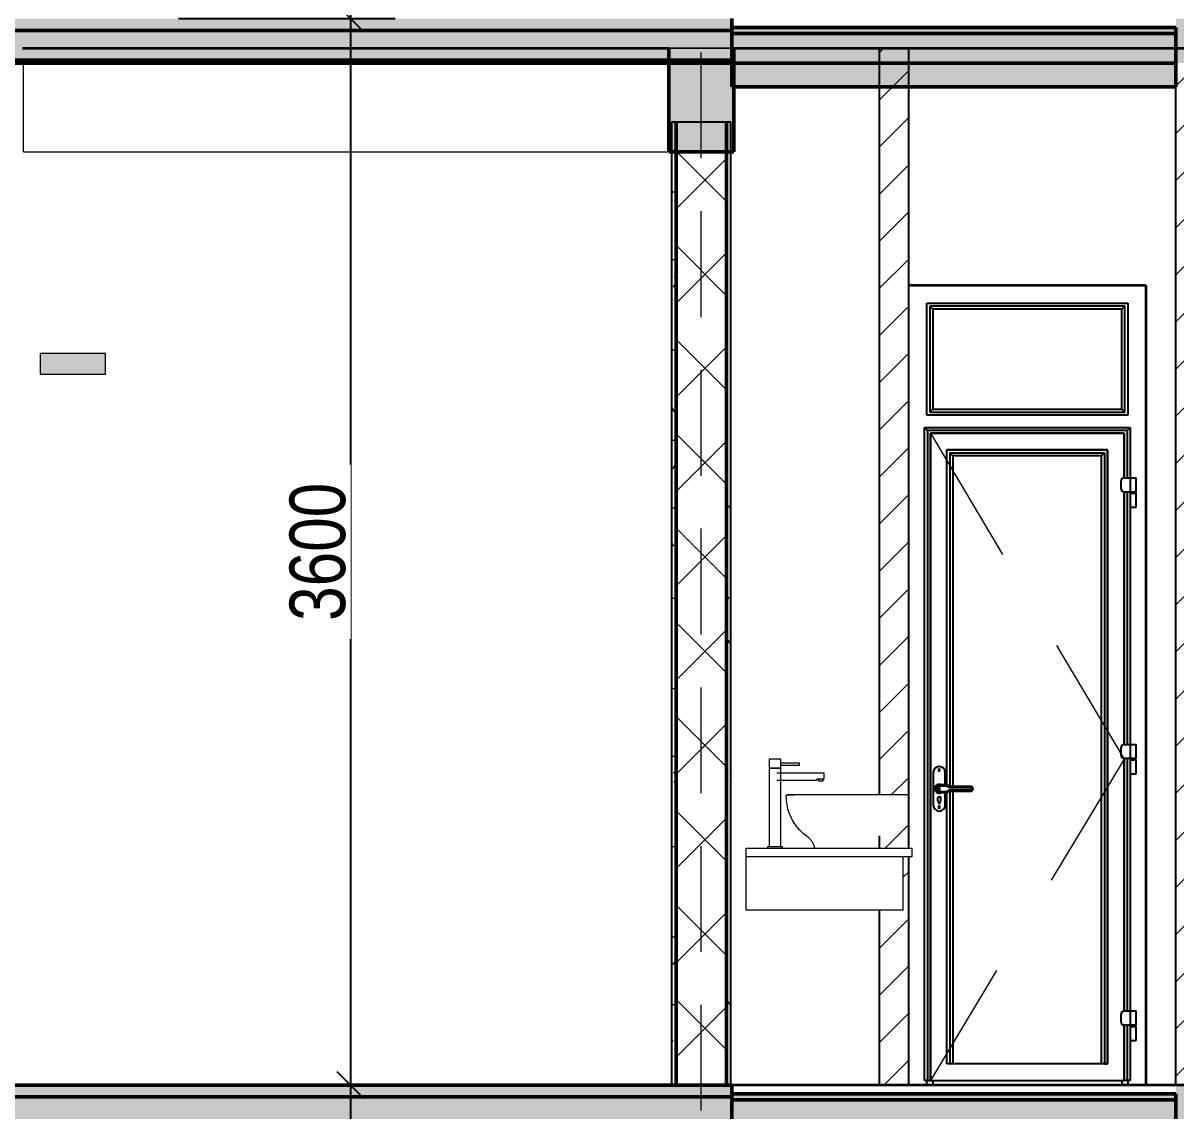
# Model space of a CAD drawing. Header units: millimetres. Extents: x -31177 to 43935, y -145912 to 20306.
# Drawn here: x 5511 to 9402, y -101188 to -97515 of the extents above; entities that cross this region are included whole.
import ezdxf

# ---------------------------------------------------------------- set-up
doc = ezdxf.new("R2010")
doc.units = ezdxf.units.MM
doc.linetypes.add('Centre', pattern=[2381.25, 476.25, -357.1875, 1190.625, -357.1875])
doc.linetypes.add('Hidden', pattern=[535.78125, 357.1875, -178.59375])
for name, color, linetype, lineweight in [('A-ANNO-DIMS', 1, 'Continuous', 9), ('A-DETL', 8, 'Continuous', 18), ('A-DETL-GENF', 8, 'Continuous', 18), ('A-DOOR', 2, 'Continuous', 25), ('A-FLOR', 7, 'Continuous', 18), ('A-FLOR-MCUT', 7, 'Continuous', 50), ('A-FLOR-PATT', 8, 'Continuous', 50), ('A-WALL', 7, 'Continuous', 35), ('A-WALL-PATT', 8, 'Continuous', 25), ('P-SANR-FIXT', 3, 'Continuous', 18), ('S-BEAM', 7, 'Continuous', 18), ('S-FNDN', 7, 'Continuous', 18), ('S-GRID', 1, 'Continuous', 9)]:
    doc.layers.add(name, color=color, linetype=linetype, lineweight=lineweight)
doc.styles.add('Arial', font='arial.ttf', dxfattribs={"width": 0.8, "height": 187.5})
doc.dimstyles.new('kt_nam', dxfattribs={"dimscale": 304.8, "dimtxt": 191.298637, "dimasz": 0.295276, "dimexe": 0.492126, "dimexo": 0.0625, "dimgap": 0.049213, "dimtad": 1, "dimdec": 0, "dimzin": 0, "dimdsep": 46, "dimtxsty": 'Arial', "dimblk1": 'OBLIQUE', "dimblk2": 'OBLIQUE', "dimsah": 1, "dimcen": 0.09, "dimdle": 0.246063, "dimazin": 0, "dimtfac": 1, "dimtdec": 4, "dimtix": 1, "dimtmove": 0, "dimatfit": 3, "dimfxl": 1.968504, "dimfxlon": 1, "dimtvp": 1, "dimtfill": 1, "dimtolj": 1, "dimtzin": 0, "dimarcsym": 2})
pattern_1 = [(0, (15767.206, -98999.29), (304.8, 76.2), [25.146, -203.454, 25.146, -203.454, -1219.2]), (0, (15767.206, -98999.29), (304.8, 76.2), [-457.2, 25.146, -432.054, 25.146, -203.454, -533.4]), (0, (15767.206, -98999.29), (304.8, 76.2), [-1143, 25.146, -127.254, 25.146, -355.854]), (120, (15881.506, -98961.19), (-218.39114, 225.86454), [25.146, -203.454, 25.146, -203.454, -1219.2]), (120, (15881.506, -98961.19), (-218.39114, 225.86454), [-457.2, 25.146, -432.054, 25.146, -203.454, -533.4]), (120, (15881.506, -98961.19), (-218.39114, 225.86454), [-1143, 25.146, -127.254, 25.146, -355.854]), (240, (15919.606, -98808.79), (-86.40886, -302.06454), [25.146, -203.454, 25.146, -203.454, -1219.2]), (240, (15919.606, -98808.79), (-86.40886, -302.06454), [-457.2, 25.146, -432.054, 25.146, -203.454, -533.4]), (240, (15919.606, -98808.79), (-86.40886, -302.06454), [-1143, 25.146, -127.254, 25.146, -355.854])]
pattern_2 = [(45, (15767.21, -98999.29), (-79.5495, 79.5495), [])]

# ---------------------------------------------------------------- blocks, each defined once
blk = doc.blocks.new('CỬA 1 CÁNH EROWINDOW_có ô chết_ - D5_800x2200-V1-MẶT CẮT 4-4')
at = {"layer": 'A-DOOR'}
for p, q in [((8561, 2639), (9239, 2639)), ((8561, 2261), (8561, 2639)), ((8561, 2261), (8561, 2639)), ((8561, 2639), (9239, 2639)), ((8571, 2629), (8581, 2619)), ((8571, 2629), (8571, 2271)), ((9229, 2629), (8571, 2629)), ((9219, 2619), (8581, 2619)), ((8581, 2619), (8581, 2281)), ((9219, 2619), (9229, 2629)), ((9219, 2281), (9219, 2619)), ((9229, 2271), (9229, 2629)), ((9239, 2639), (9239, 2261)), ((9239, 2639), (9239, 2261)), ((9239, 2261), (8561, 2261)), ((9239, 2261), (8561, 2261)), ((8581, 2281), (8571, 2271)), ((8571, 2271), (9229, 2271)), ((8581, 2281), (9219, 2281)), ((9219, 2281), (9229, 2271)), ((8553, 2220), (9247, 2220)), ((8553, 2220), (8563, 2210)), ((8553, 15), (8553, 2220)), ((9247, 2220), (9237, 2210)), ((9247, 2220), (9247, 2050)), ((9237, 2210), (8563, 2210)), ((8563, 2210), (8563, 15)), ((8573, 2200), (9227, 2200)), ((8573, 15), (8573, 2200)), ((9227, 2200), (8573, 2200)), ((8573, 2200), (8573, 15)), ((9227, 2200), (9227, 2050)), ((9227, 2050), (9227, 2200)), ((9237, 2210), (9237, 2050)), ((8629, 1012.7), (8629, 2144)), ((9171, 2144), (8629, 2144)), ((8629, 1012.7), (8629, 2144)), ((8629, 2144), (9171, 2144)), ((9171, 71), (9171, 2144)), ((9171, 2144), (9171, 71)), ((8649, 2124), (8639, 2134)), ((8639, 2134), (8639, 1007.9)), ((8639, 2134), (9161, 2134)), ((8649, 2124), (8649, 1007.8)), ((9151, 2124), (8649, 2124)), ((9151, 2124), (9161, 2134)), ((9151, 71), (9151, 2124)), ((9161, 2134), (9161, 71)), ((9217, 2011.9), (9217, 2040)), ((9227, 2050), (9267, 2050)), ((9247, 2050), (9247, 2001.9)), ((9267, 2001.9), (9267, 2050)), ((9267, 2001.9), (9227, 2001.9)), ((9227, 2001.9), (9227, 1150)), ((9227, 1150), (9227, 2001.9)), ((9237, 2001.9), (9237, 1150)), ((9247, 2001.9), (9247, 1150)), ((9247, 1997.6), (9247, 1950.2)), ((9247, 1997.6), (9267, 1997.6)), ((9249.5, 2001.9), (9249.5, 1997.6)), ((9264.5, 1997.6), (9264.5, 2001.9)), ((9267, 1950.2), (9267, 1997.6)), ((9247, 1950.2), (9267, 1950.2)), ((9217, 1111.9), (9217, 1140)), ((9227, 1150), (9267, 1150)), ((9247, 1150), (9247, 1101.9)), ((9267, 1101.9), (9267, 1150)), ((9267, 1101.9), (9227, 1101.9)), ((9227, 1101.9), (9227, 250)), ((9227, 250), (9227, 1101.9)), ((9237, 1101.9), (9237, 250)), ((9247, 1101.9), (9247, 250)), ((9247, 1097.6), (9247, 1050.2)), ((9247, 1097.6), (9267, 1097.6)), ((9249.5, 1101.9), (9249.5, 1097.6)), ((9264.5, 1097.6), (9264.5, 1101.9)), ((9267, 1050.2), (9267, 1097.6)), ((8583, 1055), (8583, 945)), ((8623, 1012.9), (8623, 1055)), ((8628.7, 1013), (8603, 1013)), ((8638.7, 1008), (8628.7, 1013)), ((9247, 1050.2), (9267, 1050.2)), ((8600.5, 972.7), (8605.5, 972.7)), ((8627.7, 1008.7), (8603, 1008.7)), ((8603, 991.3), (8627.7, 991.3)), ((8603, 987), (8628.7, 987)), ((8623, 945), (8623, 987.1)), ((8637.7, 1003.7), (8627.7, 1008.7)), ((8627.7, 991.3), (8637.7, 996.3)), ((8628.7, 987), (8638.7, 992)), ((8629, 71), (8629, 987.3)), ((8629, 71), (8629, 987.3)), ((8709, 1003.7), (8637.7, 1003.7)), ((8637.7, 996.3), (8709, 996.3)), ((8709, 1008), (8638.7, 1008)), ((8638.7, 992), (8709, 992)), ((8639, 992.1), (8639, 71)), ((8649, 992.2), (8649, 71)), ((8598.5, 959.7), (8598.5, 970.7)), ((8600.5, 952.7), (8600.5, 957.7)), ((8600.5, 957.7), (8600.5, 952.7)), ((8605.5, 957.7), (8605.5, 952.7)), ((8605.5, 952.7), (8605.5, 957.7)), ((8607.5, 970.7), (8607.5, 959.7)), ((9217, 211.9), (9217, 240)), ((9227, 250), (9267, 250)), ((9247, 250), (9247, 201.9)), ((9267, 201.9), (9267, 250)), ((9267, 201.9), (9227, 201.9)), ((9227, 201.9), (9227, 15)), ((9227, 15), (9227, 201.9)), ((9237, 201.9), (9237, 15)), ((9247, 201.9), (9247, 15)), ((9247, 197.6), (9247, 150.2)), ((9247, 197.6), (9267, 197.6)), ((9249.5, 201.9), (9249.5, 197.6)), ((9264.5, 197.6), (9264.5, 201.9)), ((9267, 150.2), (9267, 197.6)), ((9247, 150.2), (9267, 150.2)), ((8639, 71), (8629, 71)), ((9171, 71), (8629, 71)), ((9161, 71), (9171, 71)), ((8563, 15), (8553, 15)), ((8561, 0), (8561, 15)), ((8563, 15), (8573, 15)), ((8573, 15), (9227, 15)), ((8581, 15), (8581, 0)), ((9219, 15), (9219, 0)), ((9237, 15), (9227, 15)), ((9247, 15), (9237, 15)), ((9239, 15), (9239, 0))]:
    blk.add_line(p, q, dxfattribs=at)
at = {"layer": 'A-DOOR', "linetype": 'Centre', "lineweight": 18}
for p, q in [((8573, 2200), (9227, 1100)), ((9227, 1100), (8573, 15))]:
    blk.add_line(p, q, dxfattribs=at)
at = {"layer": 'A-DOOR', "flags": 128}
for points in [[(8603, 1013), (8602.5, 1013), (8602, 1013), (8601.4, 1012.9), (8600.9, 1012.8), (8600.4, 1012.7), (8599.9, 1012.6), (8599.4, 1012.5), (8598.9, 1012.3), (8598.4, 1012.2), (8597.9, 1012), (8597.5, 1011.8), (8597, 1011.5), (8596.5, 1011.3), (8596.1, 1011), (8595.7, 1010.7), (8595.2, 1010.4), (8594.8, 1010.1), (8594.4, 1009.8), (8594, 1009.4), (8593.7, 1009.1), (8593.3, 1008.7), (8593, 1008.3), (8592.7, 1007.9), (8592.4, 1007.5), (8592.1, 1007), (8591.8, 1006.6), (8591.5, 1006.1), (8591.3, 1005.7), (8591.1, 1005.2), (8590.9, 1004.7), (8590.7, 1004.2), (8590.5, 1003.7), (8590.4, 1003.2), (8590.3, 1002.7), (8590.2, 1002.2), (8590.1, 1001.7), (8590.1, 1001.2), (8590, 1000.7), (8590, 1000.1), (8590, 999.6), (8590, 999.1), (8590.1, 998.6), (8590.1, 998.1), (8590.2, 997.6), (8590.3, 997), (8590.5, 996.5), (8590.6, 996), (8590.8, 995.6), (8591, 995.1), (8591.2, 994.6), (8591.4, 994.1), (8591.6, 993.7), (8591.9, 993.2), (8592.2, 992.8), (8592.5, 992.3), (8592.8, 991.9), (8593.1, 991.5), (8593.5, 991.1), (8593.8, 990.8), (8594.2, 990.4), (8594.6, 990.1), (8595, 989.7), (8595.4, 989.4), (8595.9, 989.1), (8596.3, 988.9), (8596.7, 988.6), (8597.2, 988.4), (8597.7, 988.1), (8598.2, 987.9), (8598.6, 987.8), (8599.1, 987.6), (8599.6, 987.4), (8600.1, 987.3), (8600.7, 987.2), (8601.2, 987.1), (8601.7, 987.1), (8602.2, 987), (8602.7, 987), (8603, 987)], [(8709, 992), (8709.3, 992), (8709.6, 992), (8710, 992.1), (8710.3, 992.1), (8710.6, 992.2), (8710.9, 992.2), (8711.2, 992.3), (8711.5, 992.4), (8711.8, 992.5), (8712.1, 992.6), (8712.4, 992.8), (8712.7, 992.9), (8713, 993.1), (8713.2, 993.2), (8713.5, 993.4), (8713.8, 993.6), (8714, 993.8), (8714.3, 994), (8714.5, 994.2), (8714.7, 994.4), (8715, 994.7), (8715.2, 994.9), (8715.4, 995.2), (8715.6, 995.4), (8715.7, 995.7), (8715.9, 996), (8716.1, 996.2), (8716.2, 996.5), (8716.3, 996.8), (8716.5, 997.1), (8716.6, 997.4), (8716.7, 997.7), (8716.7, 998), (8716.8, 998.3), (8716.9, 998.6), (8716.9, 999), (8717, 999.3), (8717, 999.6), (8717, 999.9), (8717, 1000.2), (8717, 1000.6), (8717, 1000.9), (8716.9, 1001.2), (8716.9, 1001.5), (8716.8, 1001.8), (8716.7, 1002.1), (8716.6, 1002.4), (8716.5, 1002.7), (8716.4, 1003), (8716.3, 1003.3), (8716.1, 1003.6), (8716, 1003.9), (8715.8, 1004.2), (8715.7, 1004.4), (8715.5, 1004.7), (8715.3, 1005), (8715.1, 1005.2), (8714.9, 1005.4), (8714.6, 1005.7), (8714.4, 1005.9), (8714.2, 1006.1), (8713.9, 1006.3), (8713.7, 1006.5), (8713.4, 1006.7), (8713.1, 1006.9), (8712.8, 1007), (8712.6, 1007.2), (8712.3, 1007.3), (8712, 1007.4), (8711.7, 1007.5), (8711.4, 1007.6), (8711.1, 1007.7), (8710.8, 1007.8), (8710.4, 1007.9), (8710.1, 1007.9), (8709.8, 1008), (8709.5, 1008), (8709.2, 1008), (8709, 1008)]]:
    blk.add_lwpolyline(points, dxfattribs=at)
at = {"layer": 'A-DOOR'}
for centre, radius, start, end in [((9227, 2040), 10, 90, 180), ((9227, 2040), 10, 150, 180), ((9227, 2011.9), 10, 180, 270), ((9227, 2011.9), 10, 195, 225), ((9227, 1140), 10, 90, 180), ((9227, 1140), 10, 150, 180), ((9227, 1111.9), 10, 180, 270), ((9227, 1111.9), 10, 195, 225), ((8603, 1055), 20, 0, 180), ((8603, 1063.2), 3, 360, 180), ((8603, 1063.2), 3, 180, 0), ((8603, 1000), 15, 59.6784, 180), ((8603, 1000), 15, 129.4693, 135), ((8603, 1000), 15, 114.4972, 120), ((8603, 1000), 15, 99.6105, 105), ((8603, 1000), 15, 84.7698, 90), ((8603, 1000), 15, 69.9569, 75), ((8603, 1000), 15, 180, 300.3216), ((8603, 1000), 15, 225, 230.5307), ((8603, 1000), 8.66, 90, 270), ((8603, 1000), 15, 240, 245.5028), ((8600.5, 970.7), 2.04, 90, 180), ((8603, 1000), 15, 255, 260.3895), ((8603, 1000), 3.02, 0, 180), ((8603, 1000), 3.02, 180, 0), ((8603, 1000), 15, 270, 275.2302), ((8603, 1000), 3.02, 30, 45), ((8603, 1000), 3.02, 315, 330), ((8605.5, 970.7), 2.04, 0, 90), ((8603, 1000), 15, 285, 290.0431), ((8709, 1000), 3.66, 270, 90), ((8603, 945), 20, 180, 360), ((8600.5, 959.7), 1.99, 180, 268.9596), ((8600.5, 959.7), 1.99, 224.4798, 268.9596), ((8603, 937.9), 3, 0, 180), ((8603, 937.9), 3, 180, 0), ((8603, 952.7), 2.5, 180, 0), ((8605.5, 959.7), 1.99, 271.0404, 0), ((8605.5, 959.7), 1.99, 271.0404, 315.5202), ((9227, 240), 10, 90, 180), ((9227, 240), 10, 150, 180), ((9227, 211.9), 10, 180, 270), ((9227, 211.9), 10, 195, 225)]:
    blk.add_arc(centre, radius, start, end, dxfattribs=at)
for points in [[(8628.7, 1013), (8628.7, 1013), (8628.6, 1012.6), (8628.2, 1011), (8627.9, 1009.5), (8627.7, 1008.7)], [(8628.7, 987), (8628.7, 987), (8628.6, 987.4), (8628.2, 989), (8627.9, 990.5), (8627.7, 991.3)], [(8638.7, 1008), (8638.7, 1008), (8638.6, 1007.6), (8638.2, 1006), (8637.9, 1004.5), (8637.7, 1003.7)], [(8638.7, 992), (8638.7, 992), (8638.6, 992.4), (8638.2, 994), (8637.9, 995.5), (8637.7, 996.3)]]:
    blk.add_open_spline(points, degree=3, dxfattribs=at)
blk = doc.blocks.new('chau rua tay2 - chau rua tay2-V10-MẶT CẮT 4-4')
at = {"layer": 'P-SANR-FIXT'}
for p, q in [((8029, 5000), (8029, 4970)), ((8049, 5000), (8029, 5000)), ((8069, 5000), (8049, 5000)), ((8131.1, 4986.3), (8066.1, 4986.3)), ((8066.1, 4980.3), (8131.1, 4980.3)), ((8069, 4970), (8069, 5000)), ((8131.1, 4983.3), (8131.1, 4986.3)), ((8131.1, 4980.3), (8131.1, 4983.3)), ((8049, 4970), (8029, 4970)), ((8029, 4968), (8029, 4704)), ((8049, 4968), (8029, 4968)), ((8031, 4970), (8031, 4968)), ((8069, 4970), (8049, 4970)), ((8069, 4968), (8049, 4968)), ((8214.8, 4952.6), (8055.2, 4952.6)), ((8067, 4968), (8067, 4970)), ((8069, 4704), (8069, 4968)), ((8214.8, 4940.6), (8214.8, 4952.6)), ((8055.2, 4928.6), (8189.8, 4928.6)), ((8189.8, 4933.2), (8189.8, 4928.6)), ((8189.8, 4933.2), (8214.8, 4933.2)), ((8195.5, 4933.2), (8195.5, 4927.1)), ((8195.5, 4927.1), (8203.5, 4927.1)), ((8195.5, 4927.1), (8195.7, 4927.1)), ((8203.5, 4927.1), (8211.5, 4927.1)), ((8211.2, 4927.1), (8211.5, 4927.1)), ((8211.5, 4927.1), (8211.5, 4933.2)), ((8214.8, 4933.2), (8214.8, 4940.6)), ((7951.7, 4700), (8511.7, 4700)), ((7951.7, 4670), (7951.7, 4700)), ((7951.7, 4489.9), (7951.7, 4670)), ((8511.7, 4670), (7951.7, 4670)), ((8024, 4704), (8024, 4700)), ((8049, 4704), (8024, 4704)), ((8074, 4704), (8049, 4704)), ((8074, 4700), (8074, 4704)), ((8481.7, 4489.9), (8481.7, 4670)), ((8511.7, 4670), (8511.7, 4700)), ((8481.7, 4489.9), (7951.7, 4489.9))]:
    blk.add_line(p, q, dxfattribs=at)
at = {"layer": 'P-SANR-FIXT', "flags": 128}
for points in [[(8086.7, 4877), (8086.7, 4877.1), (8086.7, 4877.2), (8086.7, 4877.3), (8086.7, 4877.4), (8086.8, 4877.6), (8086.8, 4877.7), (8086.8, 4877.8), (8086.9, 4877.9), (8086.9, 4878), (8086.9, 4878.1), (8087, 4878.2), (8087, 4878.3), (8087.1, 4878.5), (8087.2, 4878.6), (8087.2, 4878.7), (8087.3, 4878.8), (8087.4, 4878.8), (8087.4, 4878.9), (8087.5, 4879), (8087.6, 4879.1), (8087.7, 4879.2), (8087.8, 4879.3), (8087.9, 4879.3), (8088, 4879.4), (8088.1, 4879.5), (8088.2, 4879.5), (8088.3, 4879.6), (8088.4, 4879.7), (8088.5, 4879.7), (8088.6, 4879.8), (8088.7, 4879.8), (8088.8, 4879.8), (8089, 4879.9), (8089.1, 4879.9), (8089.2, 4879.9), (8089.3, 4879.9), (8089.4, 4879.9), (8089.6, 4880), (8089.7, 4880), (8089.7, 4880)], [(8157.1, 4738.9), (8151.7, 4743), (8146.4, 4747.3), (8141.3, 4751.9), (8136.4, 4756.6), (8131.7, 4761.5), (8127.2, 4766.6), (8122.9, 4771.8), (8118.8, 4777.3), (8115, 4782.9), (8111.3, 4788.6), (8107.9, 4794.5), (8104.7, 4800.5), (8101.8, 4806.6), (8099.1, 4812.9), (8096.7, 4819.2), (8094.5, 4825.7), (8092.6, 4832.2), (8091, 4838.8), (8089.6, 4845.5), (8088.5, 4852.2), (8087.6, 4858.9), (8087.1, 4865.7), (8086.8, 4872.5), (8086.7, 4877)], [(8089.7, 4880), (8089.9, 4880), (8090.3, 4880), (8091.2, 4880), (8092.3, 4880), (8093.7, 4880), (8095.5, 4880), (8097.6, 4880), (8100, 4880), (8102.7, 4880), (8105.6, 4880), (8108.9, 4880), (8112.5, 4880), (8114.1, 4880)], [(8291.7, 4880), (8283.7, 4880), (8275.6, 4880), (8267.6, 4880), (8259.6, 4880), (8251.6, 4880), (8243.7, 4880), (8235.9, 4880), (8228.2, 4880), (8220.6, 4880), (8213.1, 4880), (8205.7, 4880), (8198.4, 4880), (8191.4, 4880), (8184.4, 4880), (8177.7, 4880), (8171.1, 4880), (8164.7, 4880), (8158.5, 4880), (8152.6, 4880), (8146.8, 4880), (8141.3, 4880), (8136, 4880), (8131, 4880), (8126.2, 4880), (8121.7, 4880), (8117.5, 4880), (8113.5, 4880), (8109.9, 4880), (8106.5, 4880), (8103.4, 4880), (8100.7, 4880), (8098.2, 4880), (8096, 4880), (8094.2, 4880), (8092.6, 4880), (8091.4, 4880), (8090.5, 4880), (8090, 4880), (8089.7, 4880), (8089.7, 4880)], [(8493.8, 4880), (8493.6, 4880), (8493.1, 4880), (8492.3, 4880), (8491.2, 4880), (8489.8, 4880), (8488, 4880), (8485.9, 4880), (8483.5, 4880), (8480.8, 4880), (8477.8, 4880), (8474.5, 4880), (8470.9, 4880), (8467.1, 4880), (8462.9, 4880), (8458.5, 4880), (8453.8, 4880), (8448.8, 4880), (8443.6, 4880), (8438.2, 4880), (8432.5, 4880), (8426.6, 4880), (8420.5, 4880), (8414.1, 4880), (8407.6, 4880), (8400.9, 4880), (8394, 4880), (8387, 4880), (8379.8, 4880), (8372.4, 4880), (8365, 4880), (8357.4, 4880), (8349.7, 4880), (8341.9, 4880), (8334, 4880), (8326.1, 4880), (8318.1, 4880), (8310.1, 4880), (8302, 4880), (8293.9, 4880), (8291.7, 4880)], [(8492.9, 4880), (8493.5, 4880), (8493.8, 4880), (8493.8, 4880)], [(8493.8, 4880), (8493.9, 4880), (8494, 4879.9), (8494.1, 4879.9), (8494.3, 4879.9), (8494.4, 4879.9), (8494.5, 4879.9), (8494.6, 4879.8), (8494.7, 4879.8), (8494.8, 4879.8), (8494.9, 4879.7), (8495.1, 4879.7), (8495.2, 4879.6), (8495.3, 4879.6), (8495.4, 4879.5), (8495.5, 4879.4), (8495.6, 4879.4), (8495.7, 4879.3), (8495.8, 4879.2), (8495.8, 4879.1), (8495.9, 4879), (8496, 4879), (8496.1, 4878.9)], [(8183.2, 4700), (8182.6, 4702.6), (8181.8, 4705.2), (8180.9, 4707.8), (8179.9, 4710.3), (8178.8, 4712.8), (8177.6, 4715.2), (8176.3, 4717.6), (8174.9, 4719.9), (8173.4, 4722.2), (8171.8, 4724.4), (8170.2, 4726.5), (8168.4, 4728.6), (8166.6, 4730.6), (8164.7, 4732.6), (8162.7, 4734.4), (8160.7, 4736.2), (8158.5, 4737.9), (8157.1, 4738.9)]]:
    blk.add_lwpolyline(points, dxfattribs=at)
blk = doc.blocks.new('_Oblique')
at = {"color": 0, "linetype": 'ByBlock', "lineweight": -2}
blk.add_line((-0.5, -0.5), (0.5, 0.5), dxfattribs=at)
blk = doc.blocks.new('DIMBLOCK11-MẶT CẮT 4-4')
at = {"layer": 'A-ANNO-DIMS', "color": 0, "lineweight": -2, "transparency": 16777216}
for p, q in [((6616.6, -93825), (6616.6, -97575)), ((6035.6, -93900), (6766.6, -93900)), ((6035.6, -97500), (6766.6, -97500))]:
    blk.add_line(p, q, dxfattribs=at)
at = {"layer": 'Defpoints', "color": 0, "transparency": 16777216}
for p in [(6016.6, -93900), (6016.6, -97500), (6616.6, -97500)]:
    blk.add_point(p, dxfattribs=at)
at = {"layer": 'A-ANNO-DIMS', "color": 0, "lineweight": -2, "transparency": 16777216, "xscale": 90, "yscale": 90, "zscale": 90}
for p, rotation in [((6616.6, -93900), 90), ((6616.6, -97500), 270)]:
    blk.add_blockref('_Oblique', p, dxfattribs=dict(at, rotation=rotation))
at = {"layer": 'A-ANNO-DIMS', "color": 0, "transparency": 16777216, "insert": (6505.8, -95700), "char_height": 187.5, "width": 550.94, "attachment_point": 5, "rotation": 90, "style": 'Arial', "bg_fill": 3, "box_fill_scale": 1.1, "bg_fill_color": 256, "bg_fill_true_color": 13158600, "bg_fill_transparency": 0}
blk.add_mtext('\\A1;3600', dxfattribs=at)
blk = doc.blocks.new('DIMBLOCK12-MẶT CẮT 4-4')
at = {"layer": 'A-ANNO-DIMS', "color": 0, "lineweight": -2, "transparency": 16777216}
for p, q in [((6616.6, -97425), (6616.6, -101175)), ((6035.6, -97500), (6766.6, -97500)), ((6035.6, -101100), (6766.6, -101100))]:
    blk.add_line(p, q, dxfattribs=at)
at = {"layer": 'Defpoints', "color": 0, "transparency": 16777216}
for p in [(6016.6, -97500), (6016.6, -101100), (6616.6, -101100)]:
    blk.add_point(p, dxfattribs=at)
at = {"layer": 'A-ANNO-DIMS', "color": 0, "lineweight": -2, "transparency": 16777216, "xscale": 90, "yscale": 90, "zscale": 90}
for p, rotation in [((6616.6, -97500), 90), ((6616.6, -101100), 270)]:
    blk.add_blockref('_Oblique', p, dxfattribs=dict(at, rotation=rotation))
at = {"layer": 'A-ANNO-DIMS', "color": 0, "transparency": 16777216, "insert": (6505.8, -99300), "char_height": 187.5, "width": 550.94, "attachment_point": 5, "rotation": 90, "style": 'Arial', "bg_fill": 3, "box_fill_scale": 1.1, "bg_fill_color": 256, "bg_fill_true_color": 13158600, "bg_fill_transparency": 0}
blk.add_mtext('\\A1;3600', dxfattribs=at)
blk = doc.blocks.new('DIMBLOCK13-MẶT CẮT 4-4')
at = {"layer": 'A-ANNO-DIMS', "color": 0, "lineweight": -2, "transparency": 16777216}
for p, q in [((6616.6, -101025), (6616.6, -105075)), ((6035.6, -101100), (6766.6, -101100)), ((6035.6, -105000), (6766.6, -105000))]:
    blk.add_line(p, q, dxfattribs=at)
at = {"layer": 'Defpoints', "color": 0, "transparency": 16777216}
for p in [(6016.6, -101100), (6016.6, -105000), (6616.6, -105000)]:
    blk.add_point(p, dxfattribs=at)
at = {"layer": 'A-ANNO-DIMS', "color": 0, "lineweight": -2, "transparency": 16777216, "xscale": 90, "yscale": 90, "zscale": 90}
for p, rotation in [((6616.6, -101100), 90), ((6616.6, -105000), 270)]:
    blk.add_blockref('_Oblique', p, dxfattribs=dict(at, rotation=rotation))
at = {"layer": 'A-ANNO-DIMS', "color": 0, "transparency": 16777216, "insert": (6505.8, -103050), "char_height": 187.5, "width": 550.94, "attachment_point": 5, "rotation": 90, "style": 'Arial', "bg_fill": 3, "box_fill_scale": 1.1, "bg_fill_color": 256, "bg_fill_true_color": 13158600, "bg_fill_transparency": 0}
blk.add_mtext('\\A1;3900', dxfattribs=at)

msp = doc.modelspace()

# ---------------------------------------------------------------- hatches: boundary and pattern name
at = {"layer": 'A-DETL-GENF'}
msp.add_hatch(color=7, dxfattribs=at).paths.add_polyline_path([(5569, -98700), (5789, -98700), (5789, -98630), (5569, -98630)])
at = {"layer": 'A-FLOR'}
for points in [[(9401.7, -97550), (9401.7, -97530), (7902.6, -97530), (7902.6, -97550), (9332.1, -97550)], [(8026.4, -101150), (9401.7, -101150), (9401.7, -101130), (7902.6, -101130), (7902.6, -101150)]]:
    msp.add_hatch(color=8, dxfattribs=at).paths.add_polyline_path(points)
at = {"layer": 'A-FLOR-PATT'}
h = msp.add_hatch(color=256, dxfattribs=at)
h.paths.add_polyline_path([(5904.7, -97540), (7902.6, -97540), (7902.6, -97500), (-98.2, -97500), (-98.2, -97540), (5578.3, -97540)])
h.paths.add_polyline_path([(13249.1, -97540), (13300.1, -97540), (13300.1, -97500), (13100.9, -97500), (13100.9, -97540), (13167.5, -97540)])
h.paths.add_polyline_path([(9501.7, -97540), (9501.7, -97500), (9401.7, -97500), (9401.7, -97540), (9495.3, -97540)])
h = msp.add_hatch(color=256, dxfattribs=at)
h.paths.add_polyline_path([(5904.7, -97640), (7902.6, -97640), (7902.6, -97540), (-98.2, -97540), (-98.2, -97640), (5578.3, -97640)])
h.paths.add_polyline_path([(13300.1, -97640), (13300.1, -97540), (13100.9, -97540), (13100.9, -97640), (13249.1, -97640)])
h.paths.add_polyline_path([(9495.3, -97640), (9501.7, -97640), (9501.7, -97540), (9401.7, -97540), (9401.7, -97640)])
for points in [[(8516.1, -97650), (9401.7, -97650), (9401.7, -97550), (7902.6, -97550), (7902.6, -97650), (8189.7, -97650)], [(9401.7, -101250), (9401.7, -101150), (7902.6, -101150), (7902.6, -101250), (9168.9, -101250)]]:
    msp.add_hatch(color=256, dxfattribs=at).paths.add_polyline_path(points)
at = {"layer": 'A-FLOR-PATT', "lineweight": 18}
h = msp.add_hatch(color=256, dxfattribs=at)
h.paths.add_polyline_path([(5578.3, -97650), (7902.6, -97650), (7902.6, -97640), (-98.2, -97640), (-98.2, -97650), (5251.9, -97650)])
h.paths.add_polyline_path([(13249.1, -97650), (13300.1, -97650), (13300.1, -97640), (13100.9, -97640), (13100.9, -97650)])
h.paths.add_polyline_path([(9501.7, -97650), (9501.7, -97640), (9401.7, -97640), (9401.7, -97650), (9495.3, -97650)])
msp.add_hatch(color=256, dxfattribs=at).paths.add_polyline_path([(9168.9, -97730), (9401.7, -97730), (9401.7, -97650), (7902.6, -97650), (7902.6, -97730), (8516.1, -97730)])
at = {"layer": 'A-FLOR-PATT'}
h = msp.add_hatch(color=256, dxfattribs=at)
h.paths.add_polyline_path([(13249.1, -101140), (13300.1, -101140), (13300.1, -101100), (13100.9, -101100), (13100.9, -101140), (13167.5, -101140)])
h.paths.add_polyline_path([(29.2, -101140), (7902.6, -101140), (7902.6, -101100), (-98.2, -101100), (-98.2, -101140)])
h.paths.add_polyline_path([(9495.3, -101140), (9501.7, -101140), (9501.7, -101100), (9401.7, -101100), (9401.7, -101140)])
h = msp.add_hatch(color=256, dxfattribs=at)
h.paths.add_polyline_path([(-98.2, -101240), (7902.6, -101240), (7902.6, -101140), (-98.2, -101140.3), (-98.2, -101225.1)])
h.paths.add_polyline_path([(13300.1, -101240), (13300.1, -101140), (13100.9, -101140.3), (13100.9, -101240), (13249.1, -101240)])
h.paths.add_polyline_path([(9501.7, -101240), (9501.7, -101140), (9401.7, -101140.3), (9401.7, -101240)])
at = {"layer": 'A-WALL-PATT', "lineweight": 18}
h = msp.add_hatch(dxfattribs=at)
h.set_pattern_fill('FP_1', color=256, style=0, pattern_type=2)
h.set_pattern_definition(pattern_2)
h.paths.add_polyline_path([(8500, -101100), (8500, -100330), (8481.7, -100330), (8481.7, -100510.1), (8400, -100510.1), (8400, -101100)])
h.paths.add_polyline_path([(8500, -100300), (8500, -97600), (8400, -97600), (8400, -100120), (8478.5, -100120.9), (8479, -100121.9), (8478.6, -100123), (8477.8, -100137.1), (8474.5, -100157.2), (8457.2, -100202.5), (8454.2, -100206.7), (8434.2, -100232), (8425.3, -100239.8), (8400, -100259.1), (8400, -100300), (8481.7, -100300)])
h = msp.add_hatch(dxfattribs=at)
h.set_pattern_fill('FP_1', color=256, style=0, pattern_type=2)
h.set_pattern_definition(pattern_2)
h.paths.add_polyline_path([(9500, -101100), (9500, -97600), (9400, -97600), (9400, -101100), (9495.3, -101100)])
h = msp.add_hatch(dxfattribs=at)
h.set_pattern_fill('FP_2', color=256, style=0, pattern_type=2)
h.set_pattern_definition(pattern_1)
h.paths.add_polyline_path([(7700, -101100), (7715, -101100), (7715, -97850), (7700, -97850), (7700, -101100)])
h = msp.add_hatch(dxfattribs=at)
h.set_pattern_fill('FP_3', color=256, style=0, pattern_type=2)
h.set_pattern_definition([(45, (15767.2, -98999.3), (-159.099, 159.099), []), (135, (15767.2, -98999.3), (-159.099, -159.099), [])])
h.paths.add_polyline_path([(7715, -101100), (7885, -101100), (7885, -97850), (7715, -97850), (7715, -101055.4)])
h = msp.add_hatch(dxfattribs=at)
h.set_pattern_fill('FP_2', color=256, style=0, pattern_type=2)
h.set_pattern_definition(pattern_1)
h.paths.add_polyline_path([(7900, -101100), (7900, -97850), (7885, -97850), (7885, -101100)])
at = {"layer": 'S-BEAM'}
msp.add_hatch(color=256, dxfattribs=at).paths.add_polyline_path([(7910, -97950), (7910, -97600), (7690, -97600), (7690, -97950), (7863.2, -97950)])

# ---------------------------------------------------------------- linework, layer by layer
at = {"layer": 'A-DETL'}
for p, q in [((5789, -98630), (5569, -98630)), ((5569, -98630), (5569, -98700)), ((5789, -98700), (5789, -98630)), ((5569, -98700), (5789, -98700))]:
    msp.add_line(p, q, dxfattribs=at)
at = {"layer": 'A-FLOR', "color": 250, "lineweight": 50}
for p, q in [((7902.6, -97650), (7902.6, -97500)), ((9401.7, -97530), (7902.6, -97530)), ((7902.6, -97530), (7902.6, -97730)), ((9401.7, -97730), (9401.7, -97530)), ((-98.2, -97650), (7902.6, -97650)), ((7902.6, -97730), (9401.7, -97730)), ((7902.6, -101100), (-98.2, -101100)), ((7902.6, -101250), (7902.6, -101100)), ((9401.7, -101130), (7902.6, -101130)), ((7902.6, -101130), (7902.6, -101330)), ((9401.7, -101330), (9401.7, -101130))]:
    msp.add_line(p, q, dxfattribs=at)
at = {"layer": 'A-FLOR-MCUT'}
for p, q in [((7902.6, -97540), (-98.2, -97540)), ((9401.7, -97550), (7902.6, -97550)), ((7902.6, -97640), (-98.2, -97640)), ((9401.7, -97650), (7902.6, -97650)), ((7902.6, -101140), (-98.2, -101140)), ((9401.7, -101150), (7902.6, -101150))]:
    msp.add_line(p, q, dxfattribs=at)
at = {"layer": 'A-WALL', "lineweight": 25}
for p, q in [((8400, -97600), (8400, -100120)), ((8500, -100300), (8500, -97600)), ((9400, -97600), (9400, -101100)), ((7900, -97850), (7700, -97850)), ((7700, -97850), (7700, -101100)), ((7900, -101100), (7900, -97850)), ((8400, -100259.1), (8400, -100300)), ((8500, -101100), (8500, -100330)), ((8400, -100510.1), (8400, -101100))]:
    msp.add_line(p, q, dxfattribs=at)
at = {"layer": 'A-WALL', "lineweight": 50}
for p, q in [((7715, -97850), (7715, -101100)), ((7885, -97850), (7885, -101100))]:
    msp.add_line(p, q, dxfattribs=at)
at = {"layer": 'A-WALL'}
for p, q in [((8500, -98400), (9300, -98400)), ((9300, -98400), (9300, -101100))]:
    msp.add_line(p, q, dxfattribs=at)
at = {"layer": 'S-BEAM'}
for p, q in [((7910, -97600), (7690, -97600)), ((5512.7, -97950), (5512.7, -97650)), ((7687.3, -97650), (7687.3, -97950)), ((5512.7, -97950), (7687.3, -97950))]:
    msp.add_line(p, q, dxfattribs=at)
at = {"layer": 'S-BEAM', "lineweight": 50}
for p, q in [((7690, -97600), (7690, -97950)), ((7910, -97950), (7910, -97600)), ((7690, -97950), (7910, -97950))]:
    msp.add_line(p, q, dxfattribs=at)
at = {"layer": 'S-FNDN', "lineweight": 35}
for p, q in [((5510, -97600), (7690, -97600)), ((7910, -97600), (13090, -97600)), ((13100.9, -101100), (-100, -101100))]:
    msp.add_line(p, q, dxfattribs=at)
at = {"layer": 'S-FNDN'}
msp.add_line((7690, -97600), (7910, -97600), dxfattribs=at)
at = {"layer": 'S-GRID', "linetype": 'Hidden'}
msp.add_line((7800, -108151.5), (7800, -82585.4), dxfattribs=at)

# ---------------------------------------------------------------- block references
at = {"layer": 'A-DOOR'}
msp.add_blockref('CỬA 1 CÁNH EROWINDOW_có ô chết_ - D5_800x2200-V1-MẶT CẮT 4-4', (0, -101100), dxfattribs=at)
at = {"layer": 'P-SANR-FIXT'}
msp.add_blockref('chau rua tay2 - chau rua tay2-V10-MẶT CẮT 4-4', (0, -105000), dxfattribs=at)

# ---------------------------------------------------------------- next in the draw order: dimensions: what is measured, and where the dimension line sits
at = {"layer": 'A-ANNO-DIMS'}
dim = msp.add_linear_dim(base=(6616.6, -97500), p1=(6016.6, -93900), p2=(6016.6, -97500), angle=90, dimstyle='kt_nam', override={"dimpost": '<>', "dimfxl": 3600}, dxfattribs=at)
dim.commit()
dim.dimension.update_dxf_attribs({"geometry": 'DIMBLOCK11-MẶT CẮT 4-4', "text_midpoint": (6505.8, -95700)})

# ---------------------------------------------------------------- next in the draw order: dimensions: what is measured, and where the dimension line sits
dim = msp.add_linear_dim(base=(6616.6, -101100), p1=(6016.6, -97500), p2=(6016.6, -101100), angle=90, dimstyle='kt_nam', override={"dimpost": '<>', "dimfxl": 3600}, dxfattribs=at)
dim.commit()
dim.dimension.update_dxf_attribs({"geometry": 'DIMBLOCK12-MẶT CẮT 4-4', "text_midpoint": (6505.8, -99300)})

# ---------------------------------------------------------------- next in the draw order: dimensions: what is measured, and where the dimension line sits
dim = msp.add_linear_dim(base=(6616.6, -105000), p1=(6016.6, -101100), p2=(6016.6, -105000), angle=90, dimstyle='kt_nam', override={"dimpost": '<>', "dimfxl": 3900}, dxfattribs=at)
dim.commit()
dim.dimension.update_dxf_attribs({"geometry": 'DIMBLOCK13-MẶT CẮT 4-4', "text_midpoint": (6505.8, -103050)})

doc.saveas('drawing.dxf')
